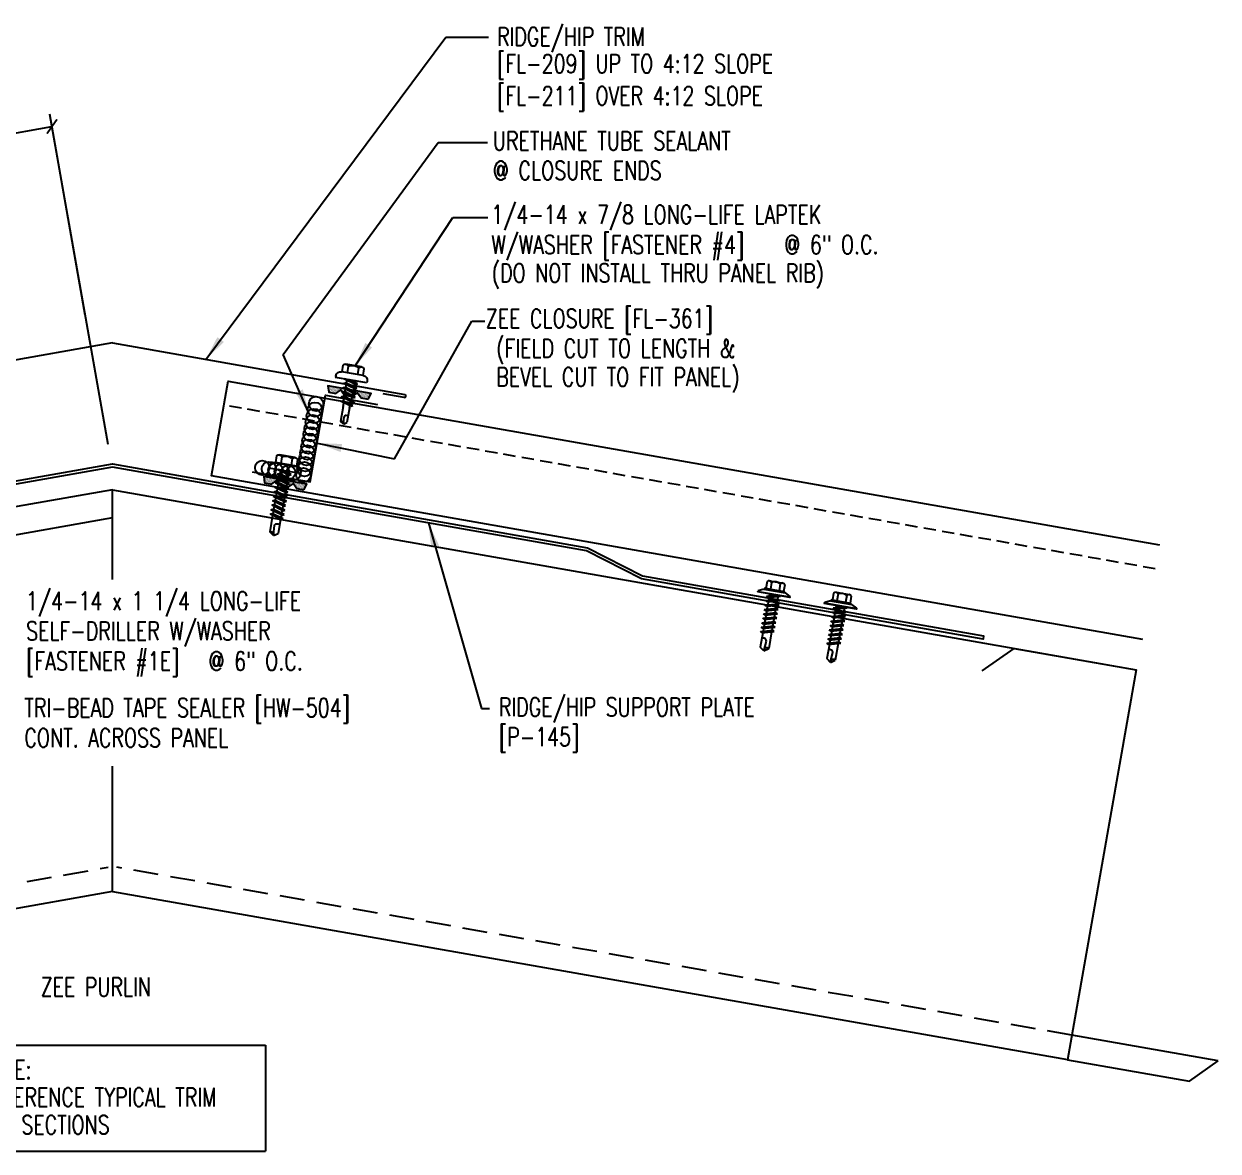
# Model space of a CAD drawing. Header units: inches. Extents: x -0.3 to 45.4, y 9.7 to 37.9.
# Drawn here: x 21.23 to 45.37, y 9.72 to 32.5 of the extents above; entities that cross this region are included whole.
import ezdxf
from ezdxf.enums import TextEntityAlignment as Align

# ---------------------------------------------------------------- set-up
doc = ezdxf.new("R2010")
doc.units = ezdxf.units.IN
doc.header["$MEASUREMENT"] = 0
doc.linetypes.add('HIDDEN', pattern=[0.375, 0.25, -0.125])
doc.linetypes.add('HIDDEN2', pattern=[0.1875, 0.125, -0.0625])
for name, color, linetype in [('CLO', 3, 'Continuous'), ('DIM', 2, 'Continuous'), ('FASTENER', 9, 'Continuous'), ('PANEL', 11, 'Continuous'), ('PURLIN', 1, 'Continuous'), ('SEALANT', 8, 'Continuous'), ('STLA', 12, 'Continuous'), ('TAPE', 8, 'Continuous'), ('TEXT', 2, 'Continuous'), ('TRIM', 6, 'Continuous')]:
    doc.layers.add(name, color=color, linetype=linetype)
doc.styles.add('TEXT', font='SIMPLEX', dxfattribs={"width": 0.75, "height": 6})
doc.styles.add('TEXT1', font='ROMANS.shx', dxfattribs={"width": 0.75, "height": 0.375})
doc.dimstyles.new('DETAIL', dxfattribs={"dimscale": 4, "dimtxt": 0.375, "dimasz": 0.0625, "dimexe": 0.0625, "dimexo": 0.125, "dimgap": 0.0625, "dimtad": 1, "dimdec": 4, "dimzin": 3, "dimdsep": 46, "dimlunit": 4, "dimtxsty": 'TEXT1', "dimblk": 'ARCHTICK', "dimcen": 0.0625, "dimclrd": 7, "dimclre": 7, "dimclrt": 2, "dimadec": 0, "dimazin": 0, "dimtfac": 0.59375, "dimtdec": 4, "dimtmove": 0, "dimatfit": 3, "dimfxl": 0, "dimfrac": 2, "dimtolj": 1, "dimtzin": 3, "dimarcsym": 0})
doc.dimstyles.new('DETAIL$7', dxfattribs={"dimscale": 4, "dimtxt": 6, "dimasz": 0.125, "dimexe": 0.0625, "dimexo": 0.125, "dimgap": 0.0625, "dimtad": 1, "dimdec": 5, "dimzin": 3, "dimdsep": 46, "dimlunit": 4, "dimtxsty": 'TEXT', "dimblk": 'ARCHTICK', "dimcen": 0.0625, "dimclrd": 7, "dimclre": 7, "dimclrt": 2, "dimadec": 0, "dimazin": 0, "dimtfac": 0.666667, "dimtdec": 5, "dimtmove": 0, "dimatfit": 3, "dimfxl": 0, "dimfrac": 2, "dimtolj": 1, "dimtzin": 3, "dimarcsym": 0})

# ---------------------------------------------------------------- blocks, each defined once
blk = doc.blocks.new('FD-F4')
at = {"layer": 'TEXT', "style": 'TEXT1', "width": 0.75}
for s, p in [('1/4-14 x 7/8 LONG-LIFE LAPTEK', (0.0047, -0.0408)), ('W/WASHER [FASTENER #4]', (0.0047, -0.1926))]:
    blk.add_text(s, height=0.09375, dxfattribs=at).set_placement(p)
blk.add_attdef('(QUANTITY)', (1.4847, -0.1926), '', height=0.0938, dxfattribs=at)
at = {"layer": 'TEXT', "style": 'TEXT1', "flags": 1}
for tag, p in [('Color', (0.0624, -0.4349)), ('Calc', (0.0624, -0.4349)), ('Opt1', (0.0624, -0.4349)), ('Opt2', (0.0624, -0.4349)), ('Opt3', (0.0624, -0.4349)), ('Description', (0.0624, -0.4349)), ('Multiple', (0.0624, -0.4349)), ('Part', (0.0624, -0.4349)), ('Spare1', (0.0624, -0.6224)), ('Spare2', (0.0624, -0.6224)), ('Spare3', (0.0624, -0.6224)), ('Spare4', (0.0624, -0.6224)), ('Spare5', (0.0624, -0.6224)), ('Spare6', (0.0624, -0.6224)), ('Spare7', (0.0624, -0.6224)), ('Spare8', (0.0624, -0.6224)), ('Spare9', (0.0624, -0.6224)), ('Spare10', (0.0624, -0.6224))]:
    blk.add_attdef(tag, p, '', height=0.0938, dxfattribs=at)
blk = doc.blocks.new('A$C30686E82')
for p, q in [((-2.715, 0.761), (3.437, 0.761)), ((-2.715, 0.761), (-2.715, -1.379)), ((3.437, 0.761), (3.437, -1.379)), ((-2.715, -1.379), (3.437, -1.379))]:
    blk.add_line(p, q)
at = {"layer": 'TEXT', "style": 'TEXT1', "width": 0.75}
for s, p in [('NOTE:', (-2.368, 0.081)), ('REFERENCE TYPICAL TRIM', (-2.368, -0.477)), ('LAP SECTIONS', (-2.368, -1.035))]:
    blk.add_text(s, height=0.375, dxfattribs=at).set_placement(p)
blk = doc.blocks.new('dsc-P-145')
at = {"layer": 'TEXT', "style": 'TEXT1', "width": 0.75}
for s, p in [('RIDGE/HIP SUPPORT PLATE', (0, 0)), ('[P-145]', (0, -0.6))]:
    blk.add_text(s, height=0.375, dxfattribs=at).set_placement(p)
at = {"layer": 'TEXT', "style": 'TEXT1', "flags": 1}
for tag, p in [('COLOR', (0, -1.2)), ('CALC', (0, -1.2)), ('OPT1', (0, -1.2)), ('OPT2', (0, -1.2)), ('OPT3', (0, -1.2)), ('GAGE', (0, -1.2)), ('SHPLN', (0, -1.2)), ('PART', (0, -1.2)), ('DESCRIPTION', (0, -1.2)), ('MULTIPLE', (0, -1.2)), ('SPARE1', (0, -1.8)), ('SPARE2', (0, -1.8)), ('SPARE3', (0, -1.8)), ('SPARE4', (0, -1.8)), ('SPARE5', (0, -1.8)), ('SPARE6', (0, -1.8)), ('SPARE7', (0, -1.8)), ('SPARE8', (0, -1.8)), ('SPARE9', (0, -1.8)), ('SPARE10', (0, -1.8))]:
    blk.add_attdef(tag, p, '', height=0.375, dxfattribs=at)
blk = doc.blocks.new('SD9')
at = {"layer": 'FASTENER'}
for p, q in [((-0.181, 0.276), (-0.181, 0.137)), ((-0.135, 0.302), (0.135, 0.302)), ((-0.089, 0.276), (-0.089, 0.137)), ((0.089, 0.276), (0.089, 0.137)), ((0.181, 0.276), (0.181, 0.137)), ((-0.217, 0.114), (-0.326, 0.059)), ((-0.326, 0.059), (-0.326, 0.049)), ((-0.326, 0.049), (0.326, 0.049)), ((-0.217, 0.114), (0.217, 0.114)), ((-0.193, 0.137), (0.193, 0.137)), ((-0.193, 0.119), (0.193, 0.119)), ((-0.181, 0.137), (0.181, 0.137)), ((-0.139, -0.016), (0.046, 0.037)), ((-0.104, -0.036), (0.139, 0.033)), ((-0.086, 0.037), (-0.086, -0.001)), ((-0.086, 0.037), (0.086, 0.037)), ((0.086, 0.037), (0.133, 0.037)), ((0.086, 0.018), (0.086, -0.042)), ((0.139, 0.033), (0.133, 0.037)), ((0.217, 0.114), (0.326, 0.059)), ((0.326, 0.059), (0.326, 0.049)), ((-0.104, -0.036), (-0.139, -0.016)), ((-0.139, -0.107), (0.104, -0.038)), ((-0.104, -0.127), (-0.139, -0.107)), ((-0.139, -0.198), (0.104, -0.128)), ((-0.104, -0.218), (-0.139, -0.198)), ((-0.139, -0.289), (0.104, -0.219)), ((-0.104, -0.127), (0.139, -0.058)), ((-0.104, -0.218), (0.139, -0.149)), ((-0.104, -0.309), (0.139, -0.239)), ((-0.086, -0.031), (-0.086, -0.092)), ((-0.086, -0.122), (-0.086, -0.183)), ((-0.086, -0.213), (-0.086, -0.274)), ((0.086, -0.073), (0.086, -0.133)), ((0.086, -0.164), (0.086, -0.224)), ((0.139, -0.058), (0.104, -0.038)), ((0.139, -0.149), (0.104, -0.128)), ((0.139, -0.239), (0.104, -0.219)), ((-0.104, -0.309), (-0.139, -0.289)), ((-0.139, -0.38), (0.104, -0.31)), ((-0.104, -0.4), (-0.139, -0.38)), ((-0.139, -0.47), (0.104, -0.401)), ((-0.104, -0.491), (-0.139, -0.47)), ((-0.104, -0.4), (0.139, -0.33)), ((-0.104, -0.491), (0.139, -0.421)), ((-0.086, -0.304), (-0.086, -0.364)), ((-0.086, -0.395), (-0.086, -0.455)), ((0.086, -0.255), (0.086, -0.315)), ((0.086, -0.345), (0.086, -0.406)), ((0.086, -0.436), (0.086, -0.497)), ((0.139, -0.33), (0.104, -0.31)), ((0.139, -0.421), (0.104, -0.401)), ((-0.139, -0.561), (0.104, -0.492)), ((-0.104, -0.581), (-0.139, -0.561)), ((-0.139, -0.652), (0.104, -0.583)), ((-0.104, -0.672), (-0.139, -0.652)), ((-0.139, -0.743), (0.104, -0.674)), ((-0.104, -0.581), (0.139, -0.512)), ((-0.104, -0.672), (0.139, -0.603)), ((-0.104, -0.763), (0.139, -0.694)), ((-0.086, -0.486), (-0.086, -0.546)), ((-0.086, -0.577), (-0.086, -0.637)), ((-0.086, -0.667), (-0.086, -0.728)), ((0.086, -0.527), (0.086, -0.588)), ((0.086, -0.618), (0.086, -0.679)), ((0.086, -0.709), (0.086, -1.05)), ((0.139, -0.512), (0.104, -0.492)), ((0.139, -0.603), (0.104, -0.583)), ((0.139, -0.694), (0.104, -0.674)), ((-0.104, -0.763), (-0.139, -0.743)), ((-0.086, -0.758), (-0.086, -1.05)), ((-0.002, -1.095), (0.014, -0.909)), ((0, -1.111), (-0.086, -1.05)), ((0, -1.111), (0.086, -1.05))]:
    blk.add_line(p, q, dxfattribs=at)
blk.add_lwpolyline([(-0.331, 0.037), (-0.331, 0.049), (0.331, 0.049), (0.331, 0.037)], close=True, dxfattribs=at)
for centre, radius, start, end in [((-0.135, 0.25), 0.0527, 29.8754, 150.1246), ((0, 0.138), 0.164, 56.9974, 123.0026), ((0.135, 0.25), 0.0527, 29.8754, 150.1246), ((-0.193, 0.128), 0.00894, 90, 270), ((0.193, 0.128), 0.00894, 270, 90), ((-0.046, -0.921), 0.0615, 11.1445, 130.906), ((0.054, -1.097), 0.0563, 55.4585, 194.8454)]:
    blk.add_arc(centre, radius, start, end, dxfattribs=at)
blk = doc.blocks.new('FD-F1E')
at = {"layer": 'TEXT', "style": 'TEXT1', "width": 0.75}
for s, p in [('1/4-14 x 1 1/4 LONG-LIFE', (0.0047, -0.0408)), ('SELF-DRILLER W/WASHER', (0.0047, -0.1926)), ('[FASTENER #1E]', (0.0047, -0.3444))]:
    blk.add_text(s, height=0.09375, dxfattribs=at).set_placement(p)
blk.add_attdef('(QUANTITY)', (0.9263, -0.3444), '', height=0.0938, dxfattribs=at)
blk = doc.blocks.new('_ArchTick')
at = {"color": 0, "linetype": 'ByBlock', "const_width": 0.15}
blk.add_lwpolyline([(-0.5, -0.5), (0.5, 0.5)], dxfattribs=at)
blk = doc.blocks.new('*D16')
at = {"color": 7, "lineweight": -2}
for p, q in [((22.469, 26.612), (21.754, 30.669)), ((19.827, 30.075), (21.797, 30.422)), ((20.499, 26.264), (19.783, 30.321))]:
    blk.add_line(p, q, dxfattribs=at)
at = {"layer": 'DEFPOINTS', "color": 0}
for p in [(21.797, 30.422), (22.556, 26.119), (20.586, 25.772)]:
    blk.add_point(p, dxfattribs=at)
at = {"color": 7, "lineweight": -2, "xscale": 0.25, "yscale": 0.25, "zscale": 0.25}
for p, rotation in [((21.797, 30.422), 10.00000000000001), ((19.827, 30.075), 190)]:
    blk.add_blockref('_ArchTick', p, dxfattribs=dict(at, rotation=rotation))
at = {"color": 2, "insert": (20.73, 30.715), "char_height": 0.375, "attachment_point": 5, "rotation": 10, "style": 'TEXT1'}
blk.add_mtext('\\A1;2"', dxfattribs=at)
blk = doc.blocks.new('*X4')
at = {"color": 0}
for p, q in [((-0.434, 0.135), (-0.434, 0.135)), ((-0.434, 0.123), (-0.434, 0.123)), ((-0.422, 0.141), (-0.422, 0.141)), ((-0.422, 0.129), (-0.422, 0.129)), ((-0.422, 0.117), (-0.422, 0.117)), ((-0.422, 0.105), (-0.422, 0.105)), ((-0.422, 0.094), (-0.422, 0.094)), ((-0.422, 0.082), (-0.422, 0.082)), ((-0.41, 0.135), (-0.41, 0.135)), ((-0.41, 0.123), (-0.41, 0.123)), ((-0.41, 0.111), (-0.41, 0.111)), ((-0.41, 0.1), (-0.41, 0.1)), ((-0.41, 0.088), (-0.41, 0.088)), ((-0.41, 0.076), (-0.41, 0.076)), ((-0.41, 0.064), (-0.41, 0.064)), ((-0.41, 0.053), (-0.41, 0.053)), ((-0.41, 0.041), (-0.41, 0.041)), ((-0.398, 0.141), (-0.398, 0.141)), ((-0.398, 0.129), (-0.398, 0.129)), ((-0.398, 0.117), (-0.398, 0.117)), ((-0.398, 0.105), (-0.398, 0.105)), ((-0.398, 0.094), (-0.398, 0.094)), ((-0.398, 0.082), (-0.398, 0.082)), ((-0.398, 0.07), (-0.398, 0.07)), ((-0.398, 0.059), (-0.398, 0.059)), ((-0.398, 0.047), (-0.398, 0.047)), ((-0.398, 0.035), (-0.398, 0.035)), ((-0.398, 0.023), (-0.398, 0.023)), ((-0.387, 0.135), (-0.387, 0.135)), ((-0.387, 0.123), (-0.387, 0.123)), ((-0.387, 0.111), (-0.387, 0.111)), ((-0.387, 0.1), (-0.387, 0.1)), ((-0.387, 0.088), (-0.387, 0.088)), ((-0.387, 0.076), (-0.387, 0.076)), ((-0.387, 0.064), (-0.387, 0.064)), ((-0.387, 0.053), (-0.387, 0.053)), ((-0.387, 0.041), (-0.387, 0.041)), ((-0.387, 0.029), (-0.387, 0.029)), ((-0.375, 0.141), (-0.375, 0.141)), ((-0.375, 0.129), (-0.375, 0.129)), ((-0.375, 0.117), (-0.375, 0.117)), ((-0.375, 0.105), (-0.375, 0.105)), ((-0.375, 0.094), (-0.375, 0.094)), ((-0.375, 0.082), (-0.375, 0.082)), ((-0.375, 0.07), (-0.375, 0.07)), ((-0.375, 0.059), (-0.375, 0.059)), ((-0.375, 0.047), (-0.375, 0.047)), ((-0.375, 0.035), (-0.375, 0.035)), ((-0.375, 0.023), (-0.375, 0.023)), ((-0.363, 0.135), (-0.363, 0.135)), ((-0.363, 0.123), (-0.363, 0.123)), ((-0.363, 0.111), (-0.363, 0.111)), ((-0.363, 0.1), (-0.363, 0.1)), ((-0.363, 0.088), (-0.363, 0.088)), ((-0.363, 0.076), (-0.363, 0.076)), ((-0.363, 0.064), (-0.363, 0.064)), ((-0.363, 0.053), (-0.363, 0.053)), ((-0.363, 0.041), (-0.363, 0.041)), ((-0.363, 0.029), (-0.363, 0.029)), ((-0.352, 0.141), (-0.352, 0.141)), ((-0.352, 0.129), (-0.352, 0.129)), ((-0.352, 0.117), (-0.352, 0.117)), ((-0.352, 0.105), (-0.352, 0.105)), ((-0.352, 0.094), (-0.352, 0.094)), ((-0.352, 0.082), (-0.352, 0.082)), ((-0.352, 0.07), (-0.352, 0.07)), ((-0.352, 0.059), (-0.352, 0.059)), ((-0.352, 0.047), (-0.352, 0.047)), ((-0.352, 0.035), (-0.352, 0.035)), ((-0.352, 0.023), (-0.352, 0.023)), ((-0.34, 0.135), (-0.34, 0.135)), ((-0.34, 0.123), (-0.34, 0.123)), ((-0.34, 0.111), (-0.34, 0.111)), ((-0.34, 0.1), (-0.34, 0.1)), ((-0.34, 0.088), (-0.34, 0.088)), ((-0.34, 0.076), (-0.34, 0.076)), ((-0.34, 0.064), (-0.34, 0.064)), ((-0.34, 0.053), (-0.34, 0.053)), ((-0.34, 0.041), (-0.34, 0.041)), ((-0.34, 0.029), (-0.34, 0.029)), ((-0.328, 0.141), (-0.328, 0.141)), ((-0.328, 0.129), (-0.328, 0.129)), ((-0.328, 0.117), (-0.328, 0.117)), ((-0.328, 0.105), (-0.328, 0.105)), ((-0.328, 0.094), (-0.328, 0.094)), ((-0.328, 0.082), (-0.328, 0.082)), ((-0.328, 0.07), (-0.328, 0.07)), ((-0.328, 0.059), (-0.328, 0.059)), ((-0.328, 0.047), (-0.328, 0.047)), ((-0.328, 0.035), (-0.328, 0.035)), ((-0.328, 0.023), (-0.328, 0.023)), ((-0.316, 0.135), (-0.316, 0.135)), ((-0.316, 0.123), (-0.316, 0.123)), ((-0.316, 0.111), (-0.316, 0.111)), ((-0.316, 0.1), (-0.316, 0.1)), ((-0.316, 0.088), (-0.316, 0.088)), ((-0.316, 0.076), (-0.316, 0.076)), ((-0.316, 0.064), (-0.316, 0.064)), ((-0.316, 0.053), (-0.316, 0.053)), ((-0.316, 0.041), (-0.316, 0.041)), ((-0.316, 0.029), (-0.316, 0.029)), ((-0.305, 0.141), (-0.305, 0.141)), ((-0.305, 0.129), (-0.305, 0.129)), ((-0.305, 0.117), (-0.305, 0.117)), ((-0.305, 0.105), (-0.305, 0.105)), ((-0.305, 0.094), (-0.305, 0.094)), ((-0.305, 0.082), (-0.305, 0.082)), ((-0.305, 0.07), (-0.305, 0.07)), ((-0.305, 0.059), (-0.305, 0.059)), ((-0.305, 0.047), (-0.305, 0.047)), ((-0.305, 0.035), (-0.305, 0.035)), ((-0.305, 0.023), (-0.305, 0.023)), ((-0.293, 0.135), (-0.293, 0.135)), ((-0.293, 0.123), (-0.293, 0.123)), ((-0.293, 0.111), (-0.293, 0.111)), ((-0.293, 0.1), (-0.293, 0.1)), ((-0.293, 0.088), (-0.293, 0.088)), ((-0.293, 0.076), (-0.293, 0.076)), ((-0.293, 0.064), (-0.293, 0.064)), ((-0.293, 0.053), (-0.293, 0.053)), ((-0.293, 0.041), (-0.293, 0.041)), ((-0.293, 0.029), (-0.293, 0.029)), ((-0.281, 0.141), (-0.281, 0.141)), ((-0.281, 0.129), (-0.281, 0.129)), ((-0.281, 0.117), (-0.281, 0.117)), ((-0.281, 0.105), (-0.281, 0.105)), ((-0.281, 0.094), (-0.281, 0.094)), ((-0.281, 0.082), (-0.281, 0.082)), ((-0.281, 0.07), (-0.281, 0.07)), ((-0.281, 0.059), (-0.281, 0.059)), ((-0.281, 0.047), (-0.281, 0.047)), ((-0.281, 0.035), (-0.281, 0.035)), ((-0.281, 0.023), (-0.281, 0.023)), ((-0.27, 0.135), (-0.27, 0.135)), ((-0.27, 0.123), (-0.27, 0.123)), ((-0.27, 0.111), (-0.27, 0.111)), ((-0.27, 0.1), (-0.27, 0.1)), ((-0.27, 0.088), (-0.27, 0.088)), ((-0.27, 0.076), (-0.27, 0.076)), ((-0.27, 0.064), (-0.27, 0.064)), ((-0.27, 0.053), (-0.27, 0.053)), ((-0.27, 0.041), (-0.27, 0.041)), ((-0.27, 0.029), (-0.27, 0.029)), ((-0.258, 0.141), (-0.258, 0.141)), ((-0.258, 0.129), (-0.258, 0.129)), ((-0.258, 0.117), (-0.258, 0.117)), ((-0.258, 0.105), (-0.258, 0.105)), ((-0.258, 0.094), (-0.258, 0.094)), ((-0.258, 0.082), (-0.258, 0.082)), ((-0.258, 0.07), (-0.258, 0.07)), ((-0.258, 0.059), (-0.258, 0.059)), ((-0.258, 0.047), (-0.258, 0.047)), ((-0.258, 0.035), (-0.258, 0.035)), ((-0.258, 0.023), (-0.258, 0.023)), ((-0.246, 0.135), (-0.246, 0.135)), ((-0.246, 0.123), (-0.246, 0.123)), ((-0.246, 0.111), (-0.246, 0.111)), ((-0.246, 0.1), (-0.246, 0.1)), ((-0.246, 0.088), (-0.246, 0.088)), ((-0.246, 0.076), (-0.246, 0.076)), ((-0.246, 0.064), (-0.246, 0.064)), ((-0.246, 0.053), (-0.246, 0.053)), ((-0.246, 0.041), (-0.246, 0.041)), ((-0.234, 0.141), (-0.234, 0.141)), ((-0.234, 0.129), (-0.234, 0.129)), ((-0.234, 0.117), (-0.234, 0.117)), ((-0.234, 0.105), (-0.234, 0.105)), ((-0.234, 0.094), (-0.234, 0.094)), ((-0.234, 0.082), (-0.234, 0.082)), ((-0.234, 0.07), (-0.234, 0.07)), ((-0.234, 0.059), (-0.234, 0.059)), ((-0.234, 0.047), (-0.234, 0.047)), ((-0.223, 0.135), (-0.223, 0.135)), ((-0.223, 0.123), (-0.223, 0.123)), ((-0.223, 0.111), (-0.223, 0.111)), ((-0.223, 0.1), (-0.223, 0.1)), ((-0.223, 0.088), (-0.223, 0.088)), ((-0.223, 0.076), (-0.223, 0.076)), ((-0.223, 0.064), (-0.223, 0.064)), ((-0.211, 0.141), (-0.211, 0.141)), ((-0.211, 0.129), (-0.211, 0.129)), ((-0.211, 0.117), (-0.211, 0.117)), ((-0.211, 0.105), (-0.211, 0.105)), ((-0.211, 0.094), (-0.211, 0.094)), ((-0.211, 0.082), (-0.211, 0.082)), ((-0.211, 0.07), (-0.211, 0.07)), ((-0.199, 0.135), (-0.199, 0.135)), ((-0.199, 0.123), (-0.199, 0.123)), ((-0.199, 0.111), (-0.199, 0.111)), ((-0.199, 0.1), (-0.199, 0.1)), ((-0.199, 0.088), (-0.199, 0.088)), ((-0.188, 0.141), (-0.188, 0.141)), ((-0.188, 0.129), (-0.188, 0.129)), ((-0.188, 0.117), (-0.188, 0.117)), ((-0.188, 0.105), (-0.188, 0.105)), ((-0.188, 0.094), (-0.188, 0.094)), ((-0.176, 0.135), (-0.176, 0.135)), ((-0.176, 0.123), (-0.176, 0.123)), ((-0.176, 0.111), (-0.176, 0.111)), ((-0.164, 0.141), (-0.164, 0.141)), ((-0.164, 0.129), (-0.164, 0.129)), ((-0.164, 0.117), (-0.164, 0.117)), ((-0.164, 0.105), (-0.164, 0.105)), ((-0.152, 0.135), (-0.152, 0.135)), ((-0.152, 0.123), (-0.152, 0.123)), ((-0.152, 0.111), (-0.152, 0.111)), ((-0.152, 0.1), (-0.152, 0.1)), ((-0.141, 0.141), (-0.141, 0.141)), ((-0.141, 0.129), (-0.141, 0.129)), ((-0.141, 0.117), (-0.141, 0.117)), ((-0.141, 0.105), (-0.141, 0.105)), ((-0.141, 0.094), (-0.141, 0.094)), ((-0.141, 0.082), (-0.141, 0.082)), ((-0.129, 0.135), (-0.129, 0.135)), ((-0.129, 0.123), (-0.129, 0.123)), ((-0.129, 0.111), (-0.129, 0.111)), ((-0.129, 0.1), (-0.129, 0.1)), ((-0.129, 0.088), (-0.129, 0.088)), ((-0.129, 0.076), (-0.129, 0.076)), ((-0.117, 0.141), (-0.117, 0.141)), ((-0.117, 0.129), (-0.117, 0.129)), ((-0.117, 0.117), (-0.117, 0.117)), ((-0.117, 0.105), (-0.117, 0.105)), ((-0.117, 0.094), (-0.117, 0.094)), ((-0.117, 0.082), (-0.117, 0.082)), ((-0.117, 0.07), (-0.117, 0.07)), ((-0.117, 0.059), (-0.117, 0.059)), ((-0.105, 0.135), (-0.105, 0.135)), ((-0.105, 0.123), (-0.105, 0.123)), ((-0.105, 0.111), (-0.105, 0.111)), ((-0.105, 0.1), (-0.105, 0.1)), ((-0.105, 0.088), (-0.105, 0.088)), ((-0.105, 0.076), (-0.105, 0.076)), ((-0.105, 0.064), (-0.105, 0.064)), ((-0.105, 0.053), (-0.105, 0.053)), ((-0.094, 0.141), (-0.094, 0.141)), ((-0.094, 0.129), (-0.094, 0.129)), ((-0.094, 0.117), (-0.094, 0.117)), ((-0.094, 0.105), (-0.094, 0.105)), ((-0.094, 0.094), (-0.094, 0.094)), ((-0.094, 0.082), (-0.094, 0.082)), ((-0.094, 0.07), (-0.094, 0.07)), ((-0.094, 0.059), (-0.094, 0.059)), ((-0.094, 0.047), (-0.094, 0.047)), ((-0.094, 0.035), (-0.094, 0.035)), ((-0.082, 0.135), (-0.082, 0.135)), ((-0.082, 0.123), (-0.082, 0.123)), ((-0.082, 0.111), (-0.082, 0.111)), ((-0.082, 0.1), (-0.082, 0.1)), ((-0.082, 0.088), (-0.082, 0.088)), ((-0.082, 0.076), (-0.082, 0.076)), ((-0.082, 0.064), (-0.082, 0.064)), ((-0.082, 0.053), (-0.082, 0.053)), ((-0.082, 0.041), (-0.082, 0.041)), ((-0.082, 0.029), (-0.082, 0.029)), ((-0.07, 0.141), (-0.07, 0.141)), ((-0.07, 0.129), (-0.07, 0.129)), ((-0.07, 0.117), (-0.07, 0.117)), ((-0.07, 0.105), (-0.07, 0.105)), ((-0.07, 0.094), (-0.07, 0.094)), ((-0.07, 0.082), (-0.07, 0.082)), ((-0.07, 0.07), (-0.07, 0.07)), ((-0.07, 0.059), (-0.07, 0.059)), ((-0.07, 0.047), (-0.07, 0.047)), ((-0.07, 0.035), (-0.07, 0.035)), ((-0.07, 0.023), (-0.07, 0.023)), ((-0.059, 0.135), (-0.059, 0.135)), ((-0.059, 0.123), (-0.059, 0.123)), ((-0.059, 0.111), (-0.059, 0.111)), ((-0.059, 0.1), (-0.059, 0.1)), ((-0.059, 0.088), (-0.059, 0.088)), ((-0.059, 0.076), (-0.059, 0.076)), ((-0.059, 0.064), (-0.059, 0.064)), ((-0.059, 0.053), (-0.059, 0.053)), ((-0.059, 0.041), (-0.059, 0.041)), ((-0.059, 0.029), (-0.059, 0.029)), ((-0.047, 0.141), (-0.047, 0.141)), ((-0.047, 0.129), (-0.047, 0.129)), ((-0.047, 0.117), (-0.047, 0.117)), ((-0.047, 0.105), (-0.047, 0.105)), ((-0.047, 0.094), (-0.047, 0.094)), ((-0.047, 0.082), (-0.047, 0.082)), ((-0.047, 0.07), (-0.047, 0.07)), ((-0.047, 0.059), (-0.047, 0.059)), ((-0.047, 0.047), (-0.047, 0.047)), ((-0.047, 0.035), (-0.047, 0.035)), ((-0.047, 0.023), (-0.047, 0.023)), ((-0.035, 0.135), (-0.035, 0.135)), ((-0.035, 0.123), (-0.035, 0.123)), ((-0.035, 0.111), (-0.035, 0.111)), ((-0.035, 0.1), (-0.035, 0.1)), ((-0.035, 0.088), (-0.035, 0.088)), ((-0.035, 0.076), (-0.035, 0.076)), ((-0.035, 0.064), (-0.035, 0.064)), ((-0.035, 0.053), (-0.035, 0.053)), ((-0.035, 0.041), (-0.035, 0.041)), ((-0.035, 0.029), (-0.035, 0.029)), ((-0.023, 0.141), (-0.023, 0.141)), ((-0.023, 0.129), (-0.023, 0.129)), ((-0.023, 0.117), (-0.023, 0.117)), ((-0.023, 0.105), (-0.023, 0.105)), ((-0.023, 0.094), (-0.023, 0.094)), ((-0.023, 0.082), (-0.023, 0.082)), ((-0.023, 0.07), (-0.023, 0.07)), ((-0.023, 0.059), (-0.023, 0.059)), ((-0.023, 0.047), (-0.023, 0.047)), ((-0.023, 0.035), (-0.023, 0.035)), ((-0.023, 0.023), (-0.023, 0.023)), ((-0.012, 0.135), (-0.012, 0.135)), ((-0.012, 0.123), (-0.012, 0.123)), ((-0.012, 0.111), (-0.012, 0.111)), ((-0.012, 0.1), (-0.012, 0.1)), ((-0.012, 0.088), (-0.012, 0.088)), ((-0.012, 0.076), (-0.012, 0.076)), ((-0.012, 0.064), (-0.012, 0.064)), ((-0.012, 0.053), (-0.012, 0.053)), ((-0.012, 0.041), (-0.012, 0.041)), ((-0.012, 0.029), (-0.012, 0.029)), ((0, 0.141), (0, 0.141)), ((0, 0.129), (0, 0.129)), ((0, 0.117), (0, 0.117)), ((0, 0.105), (0, 0.105)), ((0, 0.094), (0, 0.094)), ((0, 0.082), (0, 0.082)), ((0, 0.07), (0, 0.07)), ((0, 0.059), (0, 0.059)), ((0, 0.047), (0, 0.047)), ((0, 0.035), (0, 0.035)), ((0, 0.023), (0, 0.023)), ((0.012, 0.135), (0.012, 0.135)), ((0.012, 0.123), (0.012, 0.123)), ((0.012, 0.111), (0.012, 0.111)), ((0.012, 0.1), (0.012, 0.1)), ((0.012, 0.088), (0.012, 0.088)), ((0.012, 0.076), (0.012, 0.076)), ((0.012, 0.064), (0.012, 0.064)), ((0.012, 0.053), (0.012, 0.053)), ((0.012, 0.041), (0.012, 0.041)), ((0.012, 0.029), (0.012, 0.029)), ((0.023, 0.141), (0.023, 0.141)), ((0.023, 0.129), (0.023, 0.129)), ((0.023, 0.117), (0.023, 0.117)), ((0.023, 0.105), (0.023, 0.105)), ((0.023, 0.094), (0.023, 0.094)), ((0.023, 0.082), (0.023, 0.082)), ((0.023, 0.07), (0.023, 0.07)), ((0.023, 0.059), (0.023, 0.059)), ((0.023, 0.047), (0.023, 0.047)), ((0.023, 0.035), (0.023, 0.035)), ((0.023, 0.023), (0.023, 0.023)), ((0.035, 0.135), (0.035, 0.135)), ((0.035, 0.123), (0.035, 0.123)), ((0.035, 0.111), (0.035, 0.111)), ((0.035, 0.1), (0.035, 0.1)), ((0.035, 0.088), (0.035, 0.088)), ((0.035, 0.076), (0.035, 0.076)), ((0.035, 0.064), (0.035, 0.064)), ((0.035, 0.053), (0.035, 0.053)), ((0.035, 0.041), (0.035, 0.041)), ((0.035, 0.029), (0.035, 0.029)), ((0.047, 0.141), (0.047, 0.141)), ((0.047, 0.129), (0.047, 0.129)), ((0.047, 0.117), (0.047, 0.117)), ((0.047, 0.105), (0.047, 0.105)), ((0.047, 0.094), (0.047, 0.094)), ((0.047, 0.082), (0.047, 0.082)), ((0.047, 0.07), (0.047, 0.07)), ((0.047, 0.059), (0.047, 0.059)), ((0.047, 0.047), (0.047, 0.047)), ((0.047, 0.035), (0.047, 0.035)), ((0.047, 0.023), (0.047, 0.023)), ((0.059, 0.135), (0.059, 0.135)), ((0.059, 0.123), (0.059, 0.123)), ((0.059, 0.111), (0.059, 0.111)), ((0.059, 0.1), (0.059, 0.1)), ((0.059, 0.088), (0.059, 0.088)), ((0.059, 0.076), (0.059, 0.076)), ((0.059, 0.064), (0.059, 0.064)), ((0.059, 0.053), (0.059, 0.053)), ((0.059, 0.041), (0.059, 0.041)), ((0.059, 0.029), (0.059, 0.029)), ((0.07, 0.141), (0.07, 0.141)), ((0.07, 0.129), (0.07, 0.129)), ((0.07, 0.117), (0.07, 0.117)), ((0.07, 0.105), (0.07, 0.105)), ((0.07, 0.094), (0.07, 0.094)), ((0.07, 0.082), (0.07, 0.082)), ((0.07, 0.07), (0.07, 0.07)), ((0.07, 0.059), (0.07, 0.059)), ((0.07, 0.047), (0.07, 0.047)), ((0.07, 0.035), (0.07, 0.035)), ((0.07, 0.023), (0.07, 0.023)), ((0.082, 0.135), (0.082, 0.135)), ((0.082, 0.123), (0.082, 0.123)), ((0.082, 0.111), (0.082, 0.111)), ((0.082, 0.1), (0.082, 0.1)), ((0.082, 0.088), (0.082, 0.088)), ((0.082, 0.076), (0.082, 0.076)), ((0.082, 0.064), (0.082, 0.064)), ((0.082, 0.053), (0.082, 0.053)), ((0.082, 0.041), (0.082, 0.041)), ((0.082, 0.029), (0.082, 0.029)), ((0.094, 0.141), (0.094, 0.141)), ((0.094, 0.129), (0.094, 0.129)), ((0.094, 0.117), (0.094, 0.117)), ((0.094, 0.105), (0.094, 0.105)), ((0.094, 0.094), (0.094, 0.094)), ((0.094, 0.082), (0.094, 0.082)), ((0.094, 0.07), (0.094, 0.07)), ((0.094, 0.059), (0.094, 0.059)), ((0.094, 0.047), (0.094, 0.047)), ((0.094, 0.035), (0.094, 0.035)), ((0.105, 0.135), (0.105, 0.135)), ((0.105, 0.123), (0.105, 0.123)), ((0.105, 0.111), (0.105, 0.111)), ((0.105, 0.1), (0.105, 0.1)), ((0.105, 0.088), (0.105, 0.088)), ((0.105, 0.076), (0.105, 0.076)), ((0.105, 0.064), (0.105, 0.064)), ((0.105, 0.053), (0.105, 0.053)), ((0.117, 0.141), (0.117, 0.141)), ((0.117, 0.129), (0.117, 0.129)), ((0.117, 0.117), (0.117, 0.117)), ((0.117, 0.105), (0.117, 0.105)), ((0.117, 0.094), (0.117, 0.094)), ((0.117, 0.082), (0.117, 0.082)), ((0.117, 0.07), (0.117, 0.07)), ((0.117, 0.059), (0.117, 0.059)), ((0.129, 0.135), (0.129, 0.135)), ((0.129, 0.123), (0.129, 0.123)), ((0.129, 0.111), (0.129, 0.111)), ((0.129, 0.1), (0.129, 0.1)), ((0.129, 0.088), (0.129, 0.088)), ((0.129, 0.076), (0.129, 0.076)), ((0.141, 0.141), (0.141, 0.141)), ((0.141, 0.129), (0.141, 0.129)), ((0.141, 0.117), (0.141, 0.117)), ((0.141, 0.105), (0.141, 0.105)), ((0.141, 0.094), (0.141, 0.094)), ((0.141, 0.082), (0.141, 0.082)), ((0.152, 0.135), (0.152, 0.135)), ((0.152, 0.123), (0.152, 0.123)), ((0.152, 0.111), (0.152, 0.111)), ((0.152, 0.1), (0.152, 0.1)), ((0.164, 0.141), (0.164, 0.141)), ((0.164, 0.129), (0.164, 0.129)), ((0.164, 0.117), (0.164, 0.117)), ((0.164, 0.105), (0.164, 0.105)), ((0.176, 0.135), (0.176, 0.135)), ((0.176, 0.123), (0.176, 0.123)), ((0.176, 0.111), (0.176, 0.111)), ((0.188, 0.141), (0.188, 0.141)), ((0.188, 0.129), (0.188, 0.129)), ((0.188, 0.117), (0.188, 0.117)), ((0.188, 0.105), (0.188, 0.105)), ((0.188, 0.094), (0.188, 0.094)), ((0.199, 0.135), (0.199, 0.135)), ((0.199, 0.123), (0.199, 0.123)), ((0.199, 0.111), (0.199, 0.111)), ((0.199, 0.1), (0.199, 0.1)), ((0.199, 0.088), (0.199, 0.088)), ((0.211, 0.141), (0.211, 0.141)), ((0.211, 0.129), (0.211, 0.129)), ((0.211, 0.117), (0.211, 0.117)), ((0.211, 0.105), (0.211, 0.105)), ((0.211, 0.094), (0.211, 0.094)), ((0.211, 0.082), (0.211, 0.082)), ((0.211, 0.07), (0.211, 0.07)), ((0.223, 0.135), (0.223, 0.135)), ((0.223, 0.123), (0.223, 0.123)), ((0.223, 0.111), (0.223, 0.111)), ((0.223, 0.1), (0.223, 0.1)), ((0.223, 0.088), (0.223, 0.088)), ((0.223, 0.076), (0.223, 0.076)), ((0.223, 0.064), (0.223, 0.064)), ((0.234, 0.141), (0.234, 0.141)), ((0.234, 0.129), (0.234, 0.129)), ((0.234, 0.117), (0.234, 0.117)), ((0.234, 0.105), (0.234, 0.105)), ((0.234, 0.094), (0.234, 0.094)), ((0.234, 0.082), (0.234, 0.082)), ((0.234, 0.07), (0.234, 0.07)), ((0.234, 0.059), (0.234, 0.059)), ((0.234, 0.047), (0.234, 0.047)), ((0.246, 0.135), (0.246, 0.135)), ((0.246, 0.123), (0.246, 0.123)), ((0.246, 0.111), (0.246, 0.111)), ((0.246, 0.1), (0.246, 0.1)), ((0.246, 0.088), (0.246, 0.088)), ((0.246, 0.076), (0.246, 0.076)), ((0.246, 0.064), (0.246, 0.064)), ((0.246, 0.053), (0.246, 0.053)), ((0.246, 0.041), (0.246, 0.041)), ((0.258, 0.141), (0.258, 0.141)), ((0.258, 0.129), (0.258, 0.129)), ((0.258, 0.117), (0.258, 0.117)), ((0.258, 0.105), (0.258, 0.105)), ((0.258, 0.094), (0.258, 0.094)), ((0.258, 0.082), (0.258, 0.082)), ((0.258, 0.07), (0.258, 0.07)), ((0.258, 0.059), (0.258, 0.059)), ((0.258, 0.047), (0.258, 0.047)), ((0.258, 0.035), (0.258, 0.035)), ((0.258, 0.023), (0.258, 0.023)), ((0.27, 0.135), (0.27, 0.135)), ((0.27, 0.123), (0.27, 0.123)), ((0.27, 0.111), (0.27, 0.111)), ((0.27, 0.1), (0.27, 0.1)), ((0.27, 0.088), (0.27, 0.088)), ((0.27, 0.076), (0.27, 0.076)), ((0.27, 0.064), (0.27, 0.064)), ((0.27, 0.053), (0.27, 0.053)), ((0.27, 0.041), (0.27, 0.041)), ((0.27, 0.029), (0.27, 0.029)), ((0.281, 0.141), (0.281, 0.141)), ((0.281, 0.129), (0.281, 0.129)), ((0.281, 0.117), (0.281, 0.117)), ((0.281, 0.105), (0.281, 0.105)), ((0.281, 0.094), (0.281, 0.094)), ((0.281, 0.082), (0.281, 0.082)), ((0.281, 0.07), (0.281, 0.07)), ((0.281, 0.059), (0.281, 0.059)), ((0.281, 0.047), (0.281, 0.047)), ((0.281, 0.035), (0.281, 0.035)), ((0.281, 0.023), (0.281, 0.023)), ((0.293, 0.135), (0.293, 0.135)), ((0.293, 0.123), (0.293, 0.123)), ((0.293, 0.111), (0.293, 0.111)), ((0.293, 0.1), (0.293, 0.1)), ((0.293, 0.088), (0.293, 0.088)), ((0.293, 0.076), (0.293, 0.076)), ((0.293, 0.064), (0.293, 0.064)), ((0.293, 0.053), (0.293, 0.053)), ((0.293, 0.041), (0.293, 0.041)), ((0.293, 0.029), (0.293, 0.029)), ((0.305, 0.141), (0.305, 0.141)), ((0.305, 0.129), (0.305, 0.129)), ((0.305, 0.117), (0.305, 0.117)), ((0.305, 0.105), (0.305, 0.105)), ((0.305, 0.094), (0.305, 0.094)), ((0.305, 0.082), (0.305, 0.082)), ((0.305, 0.07), (0.305, 0.07)), ((0.305, 0.059), (0.305, 0.059)), ((0.305, 0.047), (0.305, 0.047)), ((0.305, 0.035), (0.305, 0.035)), ((0.305, 0.023), (0.305, 0.023)), ((0.316, 0.135), (0.316, 0.135)), ((0.316, 0.123), (0.316, 0.123)), ((0.316, 0.111), (0.316, 0.111)), ((0.316, 0.1), (0.316, 0.1)), ((0.316, 0.088), (0.316, 0.088)), ((0.316, 0.076), (0.316, 0.076)), ((0.316, 0.064), (0.316, 0.064)), ((0.316, 0.053), (0.316, 0.053)), ((0.316, 0.041), (0.316, 0.041)), ((0.316, 0.029), (0.316, 0.029)), ((0.328, 0.141), (0.328, 0.141)), ((0.328, 0.129), (0.328, 0.129)), ((0.328, 0.117), (0.328, 0.117)), ((0.328, 0.105), (0.328, 0.105)), ((0.328, 0.094), (0.328, 0.094)), ((0.328, 0.082), (0.328, 0.082)), ((0.328, 0.07), (0.328, 0.07)), ((0.328, 0.059), (0.328, 0.059)), ((0.328, 0.047), (0.328, 0.047)), ((0.328, 0.035), (0.328, 0.035)), ((0.328, 0.023), (0.328, 0.023)), ((0.34, 0.135), (0.34, 0.135)), ((0.34, 0.123), (0.34, 0.123)), ((0.34, 0.111), (0.34, 0.111)), ((0.34, 0.1), (0.34, 0.1)), ((0.34, 0.088), (0.34, 0.088)), ((0.34, 0.076), (0.34, 0.076)), ((0.34, 0.064), (0.34, 0.064)), ((0.34, 0.053), (0.34, 0.053)), ((0.34, 0.041), (0.34, 0.041)), ((0.34, 0.029), (0.34, 0.029)), ((0.352, 0.141), (0.352, 0.141)), ((0.352, 0.129), (0.352, 0.129)), ((0.352, 0.117), (0.352, 0.117)), ((0.352, 0.105), (0.352, 0.105)), ((0.352, 0.094), (0.352, 0.094)), ((0.352, 0.082), (0.352, 0.082)), ((0.352, 0.07), (0.352, 0.07)), ((0.352, 0.059), (0.352, 0.059)), ((0.352, 0.047), (0.352, 0.047)), ((0.352, 0.035), (0.352, 0.035)), ((0.352, 0.023), (0.352, 0.023)), ((0.363, 0.135), (0.363, 0.135)), ((0.363, 0.123), (0.363, 0.123)), ((0.363, 0.111), (0.363, 0.111)), ((0.363, 0.1), (0.363, 0.1)), ((0.363, 0.088), (0.363, 0.088)), ((0.363, 0.076), (0.363, 0.076)), ((0.363, 0.064), (0.363, 0.064)), ((0.363, 0.053), (0.363, 0.053)), ((0.363, 0.041), (0.363, 0.041)), ((0.363, 0.029), (0.363, 0.029)), ((0.375, 0.141), (0.375, 0.141)), ((0.375, 0.129), (0.375, 0.129)), ((0.375, 0.117), (0.375, 0.117)), ((0.375, 0.105), (0.375, 0.105)), ((0.375, 0.094), (0.375, 0.094)), ((0.375, 0.082), (0.375, 0.082)), ((0.375, 0.07), (0.375, 0.07)), ((0.375, 0.059), (0.375, 0.059)), ((0.375, 0.047), (0.375, 0.047)), ((0.375, 0.035), (0.375, 0.035)), ((0.375, 0.023), (0.375, 0.023)), ((0.387, 0.135), (0.387, 0.135)), ((0.387, 0.123), (0.387, 0.123)), ((0.387, 0.111), (0.387, 0.111)), ((0.387, 0.1), (0.387, 0.1)), ((0.387, 0.088), (0.387, 0.088)), ((0.387, 0.076), (0.387, 0.076)), ((0.387, 0.064), (0.387, 0.064)), ((0.387, 0.053), (0.387, 0.053)), ((0.387, 0.041), (0.387, 0.041)), ((0.387, 0.029), (0.387, 0.029)), ((0.398, 0.141), (0.398, 0.141)), ((0.398, 0.129), (0.398, 0.129)), ((0.398, 0.117), (0.398, 0.117)), ((0.398, 0.105), (0.398, 0.105)), ((0.398, 0.094), (0.398, 0.094)), ((0.398, 0.082), (0.398, 0.082)), ((0.398, 0.07), (0.398, 0.07)), ((0.398, 0.059), (0.398, 0.059)), ((0.398, 0.047), (0.398, 0.047)), ((0.398, 0.035), (0.398, 0.035)), ((0.398, 0.023), (0.398, 0.023)), ((0.41, 0.135), (0.41, 0.135)), ((0.41, 0.123), (0.41, 0.123)), ((0.41, 0.111), (0.41, 0.111)), ((0.41, 0.1), (0.41, 0.1)), ((0.41, 0.088), (0.41, 0.088)), ((0.41, 0.076), (0.41, 0.076)), ((0.41, 0.064), (0.41, 0.064)), ((0.41, 0.053), (0.41, 0.053)), ((0.41, 0.041), (0.41, 0.041)), ((0.422, 0.141), (0.422, 0.141)), ((0.422, 0.129), (0.422, 0.129)), ((0.422, 0.117), (0.422, 0.117)), ((0.422, 0.105), (0.422, 0.105)), ((0.422, 0.094), (0.422, 0.094)), ((0.422, 0.082), (0.422, 0.082)), ((0.434, 0.135), (0.434, 0.135)), ((0.434, 0.123), (0.434, 0.123))]:
    blk.add_line(p, q, dxfattribs=at)
blk = doc.blocks.new('MB_DBTAP')
at = {"layer": 'TAPE', "color": 9}
blk.add_lwpolyline([(-0.403, 0.018), (-0.442, 0.141), (0.442, 0.141), (0.403, 0.018), (0.26, 0.018), (0.17, 0.109), (0.079, 0.018), (0, 0.018), (-0.079, 0.018), (-0.17, 0.109), (-0.26, 0.018)], close=True, dxfattribs=at)
at = {"layer": 'TAPE', "color": 251}
blk.add_blockref('*X4', (0, 0), dxfattribs=at)
blk = doc.blocks.new('MB_DW4')
at = {"layer": 'FASTENER'}
for p, q in [((-0.217, 0.305), (-0.217, 0.171)), ((-0.163, 0.337), (0.159, 0.337)), ((-0.108, 0.305), (-0.108, 0.171)), ((0.105, 0.305), (0.105, 0.171)), ((0.214, 0.305), (0.214, 0.171)), ((-0.326, 0.071), (-0.326, 0.037)), ((-0.326, 0.037), (0.322, 0.037)), ((-0.226, 0.171), (0.214, 0.171)), ((-0.141, -0.014), (0.037, 0.037)), ((-0.105, -0.034), (0.137, 0.035)), ((-0.088, 0.037), (-0.088, 0.001)), ((-0.088, 0.037), (0.085, 0.037)), ((0.085, 0.037), (0.134, 0.037)), ((0.085, 0.02), (0.085, -0.041)), ((0.137, 0.035), (0.134, 0.037)), ((0.322, 0.071), (0.322, 0.037)), ((-0.105, -0.034), (-0.141, -0.014)), ((-0.141, -0.105), (0.102, -0.036)), ((-0.105, -0.125), (-0.141, -0.105)), ((-0.141, -0.196), (0.102, -0.127)), ((-0.105, -0.216), (-0.141, -0.196)), ((-0.141, -0.287), (0.102, -0.217)), ((-0.105, -0.125), (0.137, -0.056)), ((-0.105, -0.216), (0.137, -0.147)), ((-0.105, -0.307), (0.137, -0.238)), ((-0.088, -0.029), (-0.088, -0.09)), ((-0.088, -0.12), (-0.088, -0.181)), ((-0.084, -0.27), (-0.088, -0.211)), ((0.084, -0.223), (0.085, -0.211)), ((0.085, -0.071), (0.085, -0.131)), ((0.085, -0.162), (0.085, -0.211)), ((0.137, -0.056), (0.102, -0.036)), ((0.137, -0.147), (0.102, -0.127)), ((0.137, -0.238), (0.102, -0.217)), ((-0.105, -0.307), (-0.141, -0.287)), ((-0.141, -0.378), (0.102, -0.308)), ((-0.105, -0.398), (-0.141, -0.378)), ((-0.122, -0.463), (0.089, -0.403)), ((-0.086, -0.483), (-0.122, -0.463)), ((-0.105, -0.398), (0.137, -0.328)), ((-0.086, -0.483), (0.124, -0.423)), ((-0.078, -0.36), (-0.082, -0.3)), ((-0.071, -0.449), (-0.075, -0.389)), ((-0.066, -0.516), (-0.069, -0.478)), ((0.063, -0.515), (0.068, -0.439)), ((0.071, -0.408), (0.075, -0.346)), ((0.077, -0.315), (0.082, -0.253)), ((0.124, -0.423), (0.089, -0.403)), ((0.137, -0.328), (0.102, -0.308)), ((-0.066, -0.516), (-0.066, -0.82)), ((-0.003, -0.854), (0.009, -0.714)), ((0.063, -0.516), (0.063, -0.82)), ((-0.002, -0.866), (-0.066, -0.82)), ((-0.002, -0.866), (0.063, -0.82))]:
    blk.add_line(p, q, dxfattribs=at)
for centre, radius, start, end in [((-0.163, 0.274), 0.0628, 29.8754, 150.1246), ((-0.002, 0.141), 0.196, 56.9974, 123.0026), ((0.159, 0.274), 0.0628, 29.8754, 150.1246), ((-0.226, 0.071), 0.1, 90, 180), ((0.222, 0.071), 0.1, 0, 90), ((-0.036, -0.723), 0.0461, 11.1445, 130.906), ((0.073, -0.516), 0.01, 175.9484, 180), ((0.039, -0.855), 0.0422, 55.4585, 194.8454)]:
    blk.add_arc(centre, radius, start, end, dxfattribs=at)
blk = doc.blocks.new('fz7')
at = {"layer": 'FASTENER'}
for p, q in [((-0.215, 0.305), (-0.215, 0.171)), ((-0.161, 0.337), (0.161, 0.337)), ((-0.107, 0.305), (-0.107, 0.171)), ((0.107, 0.305), (0.107, 0.171)), ((0.215, 0.305), (0.215, 0.171)), ((-0.324, 0.071), (-0.324, 0.037)), ((-0.324, 0.037), (0.324, 0.037)), ((-0.224, 0.171), (0.215, 0.171)), ((-0.139, -0.016), (0.046, 0.037)), ((-0.104, -0.036), (0.139, 0.033)), ((-0.086, 0.037), (-0.086, -0.001)), ((-0.086, 0.037), (0.086, 0.037)), ((0.086, 0.037), (0.133, 0.037)), ((0.086, 0.018), (0.086, -0.042)), ((0.139, 0.033), (0.133, 0.037)), ((0.324, 0.071), (0.324, 0.037)), ((-0.104, -0.036), (-0.139, -0.016)), ((-0.139, -0.107), (0.104, -0.038)), ((-0.104, -0.127), (-0.139, -0.107)), ((-0.139, -0.198), (0.104, -0.128)), ((-0.104, -0.218), (-0.139, -0.198)), ((-0.139, -0.289), (0.104, -0.219)), ((-0.104, -0.127), (0.139, -0.058)), ((-0.104, -0.218), (0.139, -0.149)), ((-0.104, -0.309), (0.139, -0.239)), ((-0.086, -0.031), (-0.086, -0.092)), ((-0.086, -0.122), (-0.086, -0.183)), ((-0.086, -0.213), (-0.086, -0.274)), ((0.086, -0.073), (0.086, -0.133)), ((0.086, -0.164), (0.086, -0.224)), ((0.139, -0.058), (0.104, -0.038)), ((0.139, -0.149), (0.104, -0.128)), ((0.139, -0.239), (0.104, -0.219)), ((-0.104, -0.309), (-0.139, -0.289)), ((-0.139, -0.38), (0.104, -0.31)), ((-0.104, -0.4), (-0.139, -0.38)), ((-0.139, -0.47), (0.104, -0.401)), ((-0.104, -0.491), (-0.139, -0.47)), ((-0.104, -0.4), (0.139, -0.33)), ((-0.104, -0.491), (0.139, -0.421)), ((-0.086, -0.304), (-0.086, -0.364)), ((-0.086, -0.395), (-0.086, -0.455)), ((0.086, -0.255), (0.086, -0.315)), ((0.086, -0.345), (0.086, -0.406)), ((0.086, -0.436), (0.086, -0.497)), ((0.139, -0.33), (0.104, -0.31)), ((0.139, -0.421), (0.104, -0.401)), ((-0.139, -0.561), (0.104, -0.492)), ((-0.104, -0.581), (-0.139, -0.561)), ((-0.139, -0.652), (0.104, -0.583)), ((-0.104, -0.672), (-0.139, -0.652)), ((-0.139, -0.743), (0.104, -0.674)), ((-0.104, -0.581), (0.139, -0.512)), ((-0.104, -0.672), (0.139, -0.603)), ((-0.104, -0.763), (0.139, -0.694)), ((-0.086, -0.486), (-0.086, -0.546)), ((-0.086, -0.577), (-0.086, -0.637)), ((-0.086, -0.667), (-0.086, -0.728)), ((0.086, -0.527), (0.086, -0.588)), ((0.086, -0.618), (0.086, -0.679)), ((0.086, -0.709), (0.086, -0.77)), ((0.139, -0.512), (0.104, -0.492)), ((0.139, -0.603), (0.104, -0.583)), ((0.139, -0.694), (0.104, -0.674)), ((-0.104, -0.763), (-0.139, -0.743)), ((-0.139, -0.834), (0.104, -0.765)), ((-0.104, -0.854), (-0.139, -0.834)), ((-0.139, -0.925), (0.104, -0.856)), ((-0.104, -0.945), (-0.139, -0.925)), ((-0.104, -0.854), (0.139, -0.785)), ((-0.104, -0.945), (0.139, -0.876)), ((-0.086, -0.758), (-0.086, -0.819)), ((-0.086, -0.849), (-0.086, -0.91)), ((-0.086, -0.94), (-0.086, -1.232)), ((0.086, -0.8), (0.086, -0.861)), ((0.086, -0.891), (0.086, -1.232)), ((0.139, -0.785), (0.104, -0.765)), ((0.139, -0.876), (0.104, -0.856)), ((-0.002, -1.277), (0.014, -1.091)), ((0, -1.293), (-0.086, -1.232)), ((0, -1.293), (0.086, -1.232))]:
    blk.add_line(p, q, dxfattribs=at)
for centre, radius, start, end in [((-0.161, 0.274), 0.0628, 29.8754, 150.1246), ((0, 0.141), 0.196, 56.9974, 123.0026), ((0.161, 0.274), 0.0628, 29.8754, 150.1246), ((-0.224, 0.071), 0.1, 90, 180), ((0.224, 0.071), 0.1, 0, 90), ((-0.046, -1.102), 0.0615, 11.1445, 130.906), ((0.054, -1.278), 0.0563, 55.4585, 194.8454)]:
    blk.add_arc(centre, radius, start, end, dxfattribs=at)

msp = doc.modelspace()

# ---------------------------------------------------------------- linework, layer by layer
for p, q in [((29.60384, 30.09944), (30.60251, 30.09944)), ((30.28302, 26.48683), (30.54317, 26.48683))]:
    msp.add_line(p, q)
at = {"layer": 'CLO'}
msp.add_lwpolyline([(25.8464, 23.44536), (27.01586, 23.23915), (27.3273, 24.9897), (28.37366, 24.8052)], dxfattribs=at)
at = {"layer": 'DIM', "color": 7}
msp.add_line((22.93089, 23.99363), (21.75475, 30.66385), dxfattribs=at)
at = {"layer": 'PANEL', "color": 251, "linetype": 'HIDDEN2', "ltscale": 2}
msp.add_line((44.09543, 21.48363), (25.27612, 24.79095), dxfattribs=at)
at = {"layer": 'PANEL'}
msp.add_lwpolyline([(43.8438, 20.0574), (25.02442, 23.36428), (25.3613, 25.27481), (44.1806, 21.96749)], dxfattribs=at)
at = {"layer": 'PURLIN'}
for p, q in [((23.01771, 23.08276), (4.73145, 19.86855)), ((23.01771, 23.08276), (43.7091, 19.44466)), ((23.01771, 21.27131), (23.01771, 23.08276)), ((23.01771, 22.51144), (5.38272, 19.4118)), ((23.01771, 14.96078), (23.01771, 17.49811)), ((23.01771, 14.96078), (3.65226, 11.55686)), ((23.01771, 14.96078), (42.32612, 11.56677)), ((45.3671, 11.5389), (42.41246, 12.05858))]:
    msp.add_line(p, q, dxfattribs=at)
at = {"layer": 'PURLIN', "linetype": 'HIDDEN', "ltscale": 2}
for p, q in [((3.56566, 12.05017), (22.93109, 15.45421)), ((42.41274, 12.06019), (23.10434, 15.45421))]:
    msp.add_line(p, q, dxfattribs=at)
at = {"layer": 'PURLIN'}
msp.add_lwpolyline([(40.59546, 19.42016), (41.24675, 19.87693), (43.7091, 19.44466), (42.32583, 11.56516), (44.78818, 11.13289), (45.3671, 11.5389)], dxfattribs=at)
at = {"layer": 'SEALANT'}
for centre in [(27.13341, 24.8172), (27.0904, 24.57327), (27.11296, 24.70121), (27.04494, 24.31543), (27.06824, 24.44761), (27.00257, 24.07513), (27.02505, 24.20262), (26.95993, 23.83332), (26.981, 23.95279), (26.04728, 23.52575), (26.91836, 23.59756), (26.93956, 23.71779), (26.18157, 23.50207), (26.31491, 23.47856), (26.44091, 23.45634), (26.57095, 23.43341), (26.67678, 23.41475), (26.87981, 23.37895), (26.90095, 23.49881)]:
    msp.add_circle(centre, 0.14629, dxfattribs=at)
at = {"layer": 'STLA'}
msp.add_lwpolyline([(5.40843, 20.12736), (12.30208, 21.3429), (13.41584, 21.91039), (23.01771, 23.60346), (32.61959, 21.91039), (33.73335, 21.3429), (40.627, 20.12736), (40.61615, 20.06581), (33.7133, 21.28297), (32.59954, 21.85046), (23.01771, 23.53999), (13.43589, 21.85046), (12.32213, 21.28297), (5.41928, 20.06581)], close=True, dxfattribs=at)
at = {"layer": 'TRIM'}
for p, q in [((23.01771, 26.0482), (17.10887, 25.00631)), ((23.01771, 26.0482), (28.92656, 25.00631)), ((28.91571, 24.94476), (28.48919, 25.01997))]:
    msp.add_line(p, q, dxfattribs=at)
msp.add_arc((28.92113, 24.97554), 0.03125, 260, 80, dxfattribs=at)

# ---------------------------------------------------------------- block references
msp.add_blockref('A$C30686E82', (22.67808, 11.09715))
at = {"layer": 'FASTENER', "xscale": -1}
for name, p, rotation in [('MB_DW4', (27.83629, 25.25999), 350.0000000000001), ('fz7', (26.49528, 23.42817), 350.0308576900001)]:
    msp.add_blockref(name, p, dxfattribs=dict(at, rotation=rotation))
at = {"layer": 'FASTENER', "rotation": 349.9999999999979}
for p in [(36.38069, 20.92302), (37.72561, 20.68831)]:
    msp.add_blockref('SD9', p, dxfattribs=at)
at = {"layer": 'TAPE', "xscale": -1, "rotation": 350.0000000000001}
for p in [(27.78536, 24.9636), (26.48919, 23.1316)]:
    msp.add_blockref('MB_DBTAP', p, dxfattribs=at)
at = {"layer": 'TEXT', "xscale": 4, "yscale": 4, "zscale": 4}
for name, p in [('FD-F4', (30.65897, 28.6178)), ('FD-F1E', (21.25468, 20.81051))]:
    msp.add_blockref(name, p, dxfattribs=at).add_auto_attribs({'(QUANTITY)': '@ 6" O.C.'})
at = {"layer": 'TEXT'}
msp.add_blockref('dsc-P-145', (30.82938, 18.50349), dxfattribs=at)

# ---------------------------------------------------------------- texts
at = {"layer": 'TEXT', "style": 'TEXT1', "width": 0.75}
for s, p in [('RIDGE/HIP TRIM', (30.79117, 32.04889)), ('[FL-209] UP TO 4:12 SLOPE', (30.79117, 31.50399)), ('[FL-211] OVER 4:12 SLOPE', (30.79117, 30.85576)), ('URETHANE TUBE SEALANT', (30.70733, 29.94411, 0)), ('@ CLOSURE ENDS', (30.70733, 29.34411, 0)), ('(DO NOT INSTALL THRU PANEL RIB)', (30.68374, 27.27432)), ('  ZEE CLOSURE [FL-361]', (30.17888, 26.3526)), ('(FIELD CUT TO LENGTH &', (30.77666, 25.7516)), ('BEVEL CUT TO FIT PANEL)', (30.77666, 25.17369)), ('TRI-BEAD TAPE SEALER [HW-504]', (21.23826, 18.48968)), ('CONT. ACROSS PANEL', (21.23826, 17.88254))]:
    msp.add_text(s, height=0.375, dxfattribs=at).set_placement(p)
msp.add_text('ZEE PURLIN', height=0.375, dxfattribs=at).set_placement((23.79731, 12.8475), align=Align.RIGHT)

# ---------------------------------------------------------------- dimensions: what is measured, and where the dimension line sits
dim = msp.add_aligned_dim(p1=(20.58564, 25.77176), p2=(22.55609, 26.1192), distance=4.36953, dimstyle='DETAIL')
dim.commit()
dim.dimension.update_dxf_attribs({"geometry": '*D16', "text_midpoint": (20.72994, 30.71465)})

# ---------------------------------------------------------------- leaders
for points in [[(24.90702, 25.71507), (29.75691, 32.22709), (30.61735, 32.22709)], [(26.99269, 24.61793), (26.4665, 25.81769), (29.60384, 30.09944)], [(27.92388, 25.58429), (29.9014, 28.58363), (30.60603, 28.58363)], [(27.15563, 24.02474), (28.72029, 23.70609), (30.28302, 26.48683)], [(29.40415, 22.41389), (30.4802, 18.66006), (30.64086, 18.66006)]]:
    msp.add_leader(points, dimstyle='DETAIL$7')

doc.saveas('drawing.dxf')
